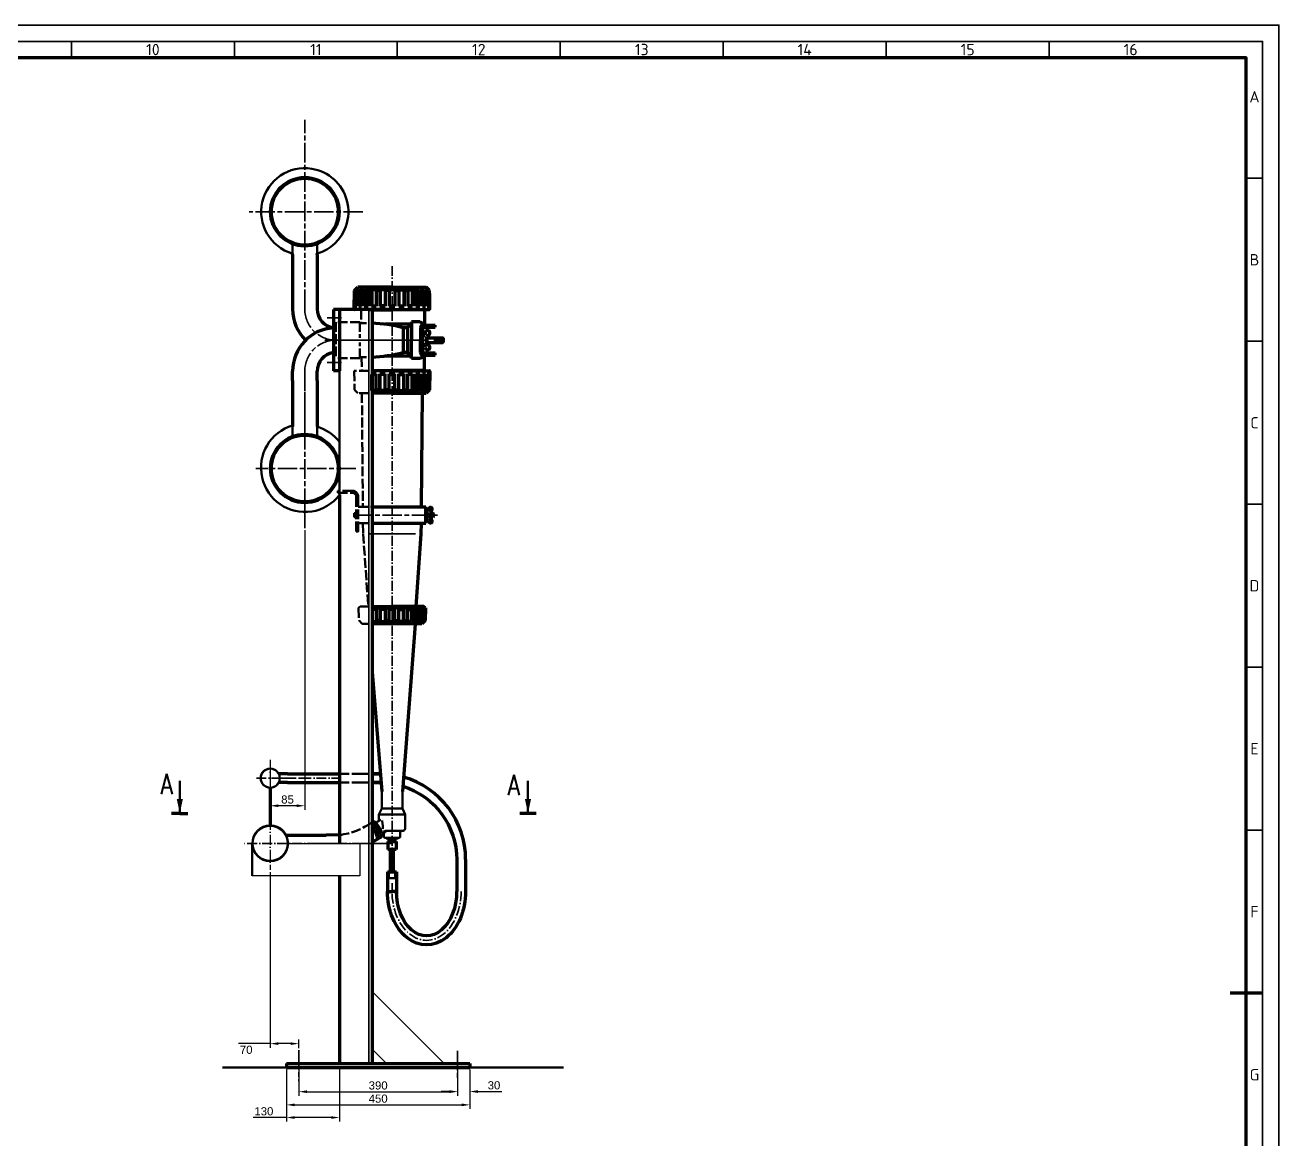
# Model space of a CAD drawing. Header units: millimetres. Extents: x 3186 to 4027, y 1197 to 1791.
# Drawn here: x 3642.6 to 4027.3, y 1449.4 to 1791.1 of the extents above; entities that cross this region are included whole.
import ezdxf

# ---------------------------------------------------------------- set-up
doc = ezdxf.new("R2010")
doc.units = ezdxf.units.MM
doc.header["$LTSCALE"] = 0.25
for name, pattern in [('ACAD_ISO02W100', [15, 12, -3]), ('ACAD_ISO08W100', [36, 24, -3, 6, -3]), ('ACAD_ISO10W100', [18, 12, -3, 0, -3]), ('DASHED', [0.75, 0.5, -0.25])]:
    doc.linetypes.add(name, pattern=pattern)
doc.layers.add('AHL-CON-70', color=7, linetype='Continuous')
doc.layers.add('AHL-DAS-35', color=3, linetype='DASHED')
for name, color, linetype, lineweight in [('AM_0', 7, 'Continuous', 50), ('Chu cai', 90, 'Continuous', 25), ('Khung dam', 30, 'Continuous', 70), ('Khung nhat', 130, 'Continuous', 35), ('KHUNGMANH', 4, 'Continuous', 35), ('KICH THUOC', 1, 'Continuous', 25), ('M_EQUIP_E3', 3, 'Continuous', 35), ('M_EQUIP_E5', 2, 'ACAD_ISO02W100', 50), ('M_EQUIP_E7', 7, 'Continuous', 70), ('M_TANKS_E3', 3, 'ACAD_ISO08W100', 35), ('M_TANKS_E7', 7, 'Continuous', 70), ('NET CAT', 7, 'ACAD_ISO10W100', 50), ('NETCAT', 7, 'ACAD_ISO10W100', 50), ('TRUC', 3, 'ACAD_ISO10W100', 25), ('Visible Edges', 7, 'Continuous', 50), ('Visible Tangent Edges', 7, 'Continuous', 50)]:
    doc.layers.add(name, color=color, linetype=linetype, lineweight=lineweight)
doc.styles.add('Simplex', font='SIMPLEX.SHX')
doc.styles.get("Standard").update_dxf_attribs({"font": 'arial.ttf'})
doc.styles.add('style1', font='isocpeur.ttf', dxfattribs={"height": 3.5})
doc.dimstyles.new('ISO 25', dxfattribs={"dimtxt": 2.5, "dimasz": 2.5, "dimexe": 1.25, "dimexo": 0.625, "dimtad": 2, "dimtoh": 1, "dimdec": 0, "dimzin": 0, "dimdsep": 46, "dimtxsty": 'Standard', "dimcen": 2.5, "dimadec": 0, "dimazin": 0, "dimtfac": 1, "dimtdec": 0, "dimtofl": 0, "dimtmove": 0, "dimatfit": 3, "dimfxl": 1, "dimtolj": 1, "dimtzin": 0, "dimarcsym": 0})

# ---------------------------------------------------------------- blocks, each defined once
blk = doc.blocks.new('cutarrow')
at = {"color": 0, "linetype": 'Continuous', "lineweight": 50}
blk.add_line((-8, 0), (0, 0), dxfattribs=at)
blk.add_solid([(-3.5, 0.75), (-3.5, -0.75), (0, 0)], dxfattribs=at)
at = {"color": 0, "linetype": 'Continuous', "lineweight": 50, "style": 'Simplex', "width": 0.8}
blk.add_attdef('A', (-8, 1), '', height=5, dxfattribs=at)
blk = doc.blocks.new('*D523')
at = {"layer": 'KICH THUOC', "color": 0, "lineweight": -2, "transparency": 16777216}
for p, q in [((3728.43, 1636.13), (3728.43, 1550.33)), ((3717.81, 1565), (3717.81, 1550.33)), ((3725.93, 1551.58), (3720.31, 1551.58))]:
    blk.add_line(p, q, dxfattribs=at)
at = {"layer": 'KICH THUOC', "color": 0, "transparency": 16777216}
for points in [[(3720.31, 1551.99), (3720.31, 1551.16), (3717.81, 1551.58)], [(3725.93, 1551.99), (3725.93, 1551.16), (3728.43, 1551.58)]]:
    blk.add_solid(points, dxfattribs=at)
at = {"layer": 'KICH THUOC', "color": 0, "transparency": 16777216, "insert": (3723.12, 1553.48), "char_height": 2.5, "attachment_point": 5}
blk.add_mtext('\\A1;85', dxfattribs=at)
blk = doc.blocks.new('*D524')
at = {"layer": 'KICH THUOC', "color": 0, "lineweight": -2, "transparency": 16777216}
for p, q in [((3717.81, 1531.25), (3717.81, 1477.35)), ((3717.81, 1478.6), (3708.04, 1478.6)), ((3724.06, 1478.6), (3720.31, 1478.6)), ((3726.56, 1477.26), (3726.56, 1479.85))]:
    blk.add_line(p, q, dxfattribs=at)
at = {"layer": 'KICH THUOC', "color": 0, "transparency": 16777216}
for points in [[(3720.31, 1479.01), (3720.31, 1478.18), (3717.81, 1478.6)], [(3724.06, 1479.01), (3724.06, 1478.18), (3726.56, 1478.6)]]:
    blk.add_solid(points, dxfattribs=at)
at = {"layer": 'KICH THUOC', "color": 0, "transparency": 16777216, "insert": (3710.44, 1476.7), "char_height": 2.5, "attachment_point": 5}
blk.add_mtext('\\A1;70', dxfattribs=at)
blk = doc.blocks.new('*D525')
at = {"layer": 'KICH THUOC', "color": 0, "lineweight": -2, "transparency": 16777216}
for p, q in [((3726.56, 1470.66), (3726.56, 1462.61)), ((3775.31, 1470.66), (3775.31, 1462.61)), ((3729.06, 1463.86), (3772.81, 1463.86))]:
    blk.add_line(p, q, dxfattribs=at)
at = {"layer": 'KICH THUOC', "color": 0, "transparency": 16777216}
for points in [[(3729.06, 1464.27), (3729.06, 1463.44), (3726.56, 1463.86)], [(3772.81, 1464.27), (3772.81, 1463.44), (3775.31, 1463.86)]]:
    blk.add_solid(points, dxfattribs=at)
at = {"layer": 'KICH THUOC', "color": 0, "transparency": 16777216, "insert": (3750.93, 1465.76), "char_height": 2.5, "attachment_point": 5}
blk.add_mtext('\\A1;390', dxfattribs=at)
blk = doc.blocks.new('*D527')
at = {"layer": 'KICH THUOC', "color": 0, "lineweight": -2, "transparency": 16777216}
for p, q in [((3722.81, 1470.66), (3722.81, 1458.56)), ((3779.06, 1470.66), (3779.06, 1458.56)), ((3725.31, 1459.81), (3776.56, 1459.81))]:
    blk.add_line(p, q, dxfattribs=at)
at = {"layer": 'KICH THUOC', "color": 0, "transparency": 16777216}
for points in [[(3725.31, 1460.23), (3725.31, 1459.4), (3722.81, 1459.81)], [(3776.56, 1460.23), (3776.56, 1459.4), (3779.06, 1459.81)]]:
    blk.add_solid(points, dxfattribs=at)
at = {"layer": 'KICH THUOC', "color": 0, "transparency": 16777216, "insert": (3750.93, 1461.71), "char_height": 2.5, "attachment_point": 5}
blk.add_mtext('\\A1;450', dxfattribs=at)
blk = doc.blocks.new('*D528')
at = {"layer": 'KICH THUOC', "color": 0, "lineweight": -2, "transparency": 16777216}
for p, q in [((3775.31, 1470.66), (3775.31, 1462.65)), ((3779.06, 1470.66), (3779.06, 1462.65)), ((3772.81, 1463.9), (3770.31, 1463.9)), ((3781.56, 1463.9), (3788.88, 1463.9))]:
    blk.add_line(p, q, dxfattribs=at)
at = {"layer": 'KICH THUOC', "color": 0, "transparency": 16777216}
for points in [[(3772.81, 1464.32), (3772.81, 1463.48), (3775.31, 1463.9)], [(3781.56, 1464.32), (3781.56, 1463.48), (3779.06, 1463.9)]]:
    blk.add_solid(points, dxfattribs=at)
at = {"layer": 'KICH THUOC', "color": 0, "transparency": 16777216, "insert": (3786.47, 1465.8), "char_height": 2.5, "attachment_point": 5}
blk.add_mtext('\\A1;30', dxfattribs=at)
blk = doc.blocks.new('*D531')
at = {"layer": 'KICH THUOC', "color": 0, "lineweight": -2, "transparency": 16777216}
for p, q in [((3722.81, 1470.66), (3722.81, 1454.68)), ((3739.06, 1471.66), (3739.06, 1454.68)), ((3722.81, 1455.93), (3712.6, 1455.93)), ((3736.56, 1455.93), (3725.31, 1455.93))]:
    blk.add_line(p, q, dxfattribs=at)
at = {"layer": 'KICH THUOC', "color": 0, "transparency": 16777216}
for points in [[(3725.31, 1456.34), (3725.31, 1455.51), (3722.81, 1455.93)], [(3736.56, 1456.34), (3736.56, 1455.51), (3739.06, 1455.93)]]:
    blk.add_solid(points, dxfattribs=at)
at = {"layer": 'KICH THUOC', "color": 0, "transparency": 16777216, "insert": (3715.86, 1457.83), "char_height": 2.5, "attachment_point": 5}
blk.add_mtext('\\A1;130', dxfattribs=at)

msp = doc.modelspace()

# ---------------------------------------------------------------- linework, layer by layer
msp.add_line((3749.06, 1561.41), (3751.57, 1561.41))
at = {"linetype": 'Continuous'}
for p, q in [((3771.16, 1472.54), (3749.06, 1494.63)), ((3753.48, 1472.54), (3749.06, 1476.95))]:
    msp.add_line(p, q, dxfattribs=at)
msp.add_lwpolyline([(3749.06, 1558.66), (3751.79, 1558.66)])
at = {"lineweight": 35}
for centre, radius in [((3717.81, 1560.04), 3.02), ((3717.81, 1560.04), 2.82), ((3717.81, 1540.04), 5.56), ((3717.81, 1540.04), 5.31)]:
    msp.add_circle(centre, radius, dxfattribs=at)
at = {"layer": 'AHL-CON-70', "linetype": 'Continuous'}
for p, q in [((3717.5, 1557.04), (3717.5, 1545.58)), ((3718.12, 1557.04), (3718.12, 1545.58)), ((3723.36, 1540.04), (3745.31, 1540.04)), ((3741.04, 1540.04), (3730.57, 1540.04)), ((3745.31, 1540.04), (3745.31, 1530.04)), ((3745.31, 1540.04), (3745.31, 1530.04)), ((3739.06, 1530.04), (3712.25, 1530.04)), ((3745.31, 1530.04), (3739.06, 1530.04))]:
    msp.add_line(p, q, dxfattribs=at)
at = {"layer": 'AHL-DAS-35', "color": 3, "linetype": 'DASHED'}
msp.add_point((3744.82, 1635.73), dxfattribs=at)
at = {"layer": 'AM_0'}
for p, q in [((3724.62, 1720.97), (3724.61, 1723.99)), ((3732.25, 1720.97), (3732.23, 1723.98)), ((3739.06, 1685.04), (3739.06, 1646.92)), ((3724.66, 1667.87), (3724.66, 1666.16)), ((3724.66, 1666.16), (3724.66, 1664.86)), ((3732.2, 1667.87), (3732.2, 1666.16)), ((3732.2, 1666.16), (3732.2, 1664.86))]:
    msp.add_line(p, q, dxfattribs=at)
for centre, radius, start, end in [((3728.43, 1733.79), 13.38, 80.8582, 253.4384), ((3728.43, 1733.79), 13.38, 15.1211, 80.8582), ((3728.43, 1733.79), 13.37, 340.4288, 15.1211), ((3728.43, 1733.79), 13.38, 286.5616, 340.4288), ((3728.56, 1655.26), 13.57, 106.6617, 278.4529), ((3728.43, 1655.04), 13.38, 37.4021, 73.6338), ((3728.43, 1655.04), 13.38, 279.1055, 322.5979)]:
    msp.add_arc(centre, radius, start, end, dxfattribs=at)
at = {"layer": 'Khung dam'}
msp.add_line((4022.31, 1494.06), (4012.31, 1494.06), dxfattribs=at)
msp.add_lwpolyline([(3206.31, 1207.06), (4017.31, 1207.06), (4017.31, 1781.06), (3206.31, 1781.06)], close=True, dxfattribs=at)
at = {"layer": 'Khung nhat'}
for points in [[(3186.31, 1791.06), (4027.31, 1791.06), (4027.31, 1197.06), (3186.31, 1197.06)], [(3201.31, 1202.06), (4022.31, 1202.06), (4022.31, 1786.06), (3201.31, 1786.06)]]:
    msp.add_lwpolyline(points, close=True, dxfattribs=at)
at = {"layer": 'KHUNGMANH'}
for p, q in [((3656.81, 1786.06), (3656.81, 1781.06)), ((3656.81, 1786.06), (3656.81, 1781.06)), ((3706.81, 1786.06), (3706.81, 1781.06)), ((3756.81, 1786.06), (3756.81, 1781.06)), ((3806.81, 1786.06), (3806.81, 1781.06)), ((3806.81, 1786.06), (3806.81, 1781.06)), ((3806.81, 1786.06), (3806.81, 1781.06)), ((3856.81, 1786.06), (3856.81, 1781.06)), ((3906.81, 1786.06), (3906.81, 1781.06)), ((3956.81, 1786.06), (3956.81, 1781.06)), ((4022.31, 1744.06), (4017.31, 1744.06)), ((4022.31, 1694.06), (4017.31, 1694.06)), ((4022.31, 1644.06), (4017.31, 1644.06)), ((4022.31, 1594.06), (4017.31, 1594.06)), ((4022.31, 1544.06), (4017.31, 1544.06))]:
    msp.add_line(p, q, dxfattribs=at)
at = {"layer": 'M_EQUIP_E3', "color": 3, "linetype": 'ACAD_ISO08W100', "lineweight": 35}
for p, q in [((3728.43, 1703.91), (3728.43, 1762)), ((3746.25, 1733.79), (3711.37, 1733.79)), ((3739.66, 1701.29), (3735.33, 1701.29)), ((3748.93, 1694.41), (3734.59, 1694.41)), ((3737.81, 1694.41), (3746.64, 1694.41)), ((3755.18, 1694.41), (3740.91, 1694.41)), ((3747.09, 1694.41), (3765.76, 1694.41)), ((3766.41, 1694.41), (3755.18, 1694.41)), ((3764.46, 1694.41), (3766.06, 1694.41)), ((3770.93, 1694.41), (3768.03, 1694.41)), ((3768.03, 1694.41), (3771.15, 1694.41)), ((3739.66, 1687.54), (3735.33, 1687.54)), ((3728.43, 1684.91), (3728.43, 1636.75)), ((3728.43, 1661.55), (3728.43, 1678.52)), ((3744.12, 1655.04), (3713.37, 1655.04)), ((3728.43, 1647.54), (3728.43, 1638.99)), ((3743.24, 1640.73), (3769.16, 1640.73)), ((3765.18, 1640.73), (3766.18, 1640.73)), ((3765.64, 1640.73), (3766.92, 1640.73)), ((3750.31, 1540.04), (3745.67, 1540.04)), ((3755.18, 1540.04), (3745.67, 1540.04)), ((3755.18, 1540.04), (3745.67, 1540.04)), ((3726.56, 1476.64), (3726.56, 1467.12)), ((3775.31, 1476.39), (3775.31, 1467.36))]:
    msp.add_line(p, q, dxfattribs=at)
at = {"layer": 'M_EQUIP_E3', "color": 3, "linetype": 'ACAD_ISO10W100', "lineweight": 35}
for p, q in [((3755.18, 1717.13), (3755.18, 1531.7)), ((3739.61, 1560.04), (3712.92, 1560.04)), ((3755.18, 1540.04), (3709.43, 1540.04))]:
    msp.add_line(p, q, dxfattribs=at)
at = {"layer": 'M_EQUIP_E3', "color": 3, "linetype": 'Continuous', "lineweight": 35}
for p, q in [((3748.06, 1703.79), (3748.06, 1472.29)), ((3770.93, 1695.04), (3765.86, 1695.04)), ((3770.93, 1693.79), (3765.86, 1693.79)), ((3767.94, 1641.1), (3766.76, 1641.1)), ((3767.94, 1640.35), (3766.76, 1640.35)), ((3762.36, 1635.04), (3748.04, 1635.04))]:
    msp.add_line(p, q, dxfattribs=at)
at = {"layer": 'M_EQUIP_E3', "linetype": 'ACAD_ISO08W100', "lineweight": 35}
for p, q in [((3719.74, 1560.04), (3729.14, 1560.04)), ((3717.81, 1546.62), (3717.81, 1554.89)), ((3739.9, 1540.04), (3730.61, 1540.04)), ((3755.18, 1540.04), (3745.67, 1540.04))]:
    msp.add_line(p, q, dxfattribs=at)
at = {"layer": 'M_EQUIP_E3', "color": 3, "linetype": 'ACAD_ISO08W100', "lineweight": 35}
for centre, start, end in [((3737.93, 1703.91), 180, 270), ((3737.93, 1684.91), 90, 180)]:
    msp.add_arc(centre, 9.5, start, end, dxfattribs=at)
at = {"layer": 'M_EQUIP_E5', "color": 2, "linetype": 'ACAD_ISO02W100', "lineweight": 50}
for p, q in [((3745.72, 1703.79), (3745.76, 1699.63)), ((3745.31, 1699.97), (3737.93, 1699.97)), ((3737.93, 1699.97), (3737.93, 1688.86)), ((3745.31, 1699.97), (3745.31, 1695.16)), ((3747.31, 1699.63), (3745.31, 1699.63)), ((3745.31, 1688.86), (3745.31, 1693.66)), ((3747.31, 1689.2), (3745.31, 1689.2)), ((3745.85, 1689.2), (3745.88, 1685.04)), ((3745.31, 1688.86), (3737.93, 1688.86)), ((3743.56, 1684.78), (3743.68, 1679.16)), ((3748.06, 1685.04), (3743.81, 1685.04)), ((3743.68, 1679.16), (3744.68, 1678.16)), ((3748.06, 1678.16), (3744.68, 1678.16)), ((3745.94, 1678.16), (3746.25, 1643.23)), ((3738.57, 1648.23), (3738.57, 1647.6)), ((3742.94, 1648.23), (3738.57, 1648.23)), ((3738.57, 1647.6), (3742.94, 1647.6)), ((3744.19, 1635.73), (3744.19, 1646.35)), ((3744.82, 1635.73), (3744.82, 1646.35)), ((3744.82, 1643.23), (3749.06, 1643.23)), ((3743.57, 1641.35), (3744.19, 1641.35)), ((3743.57, 1640.1), (3743.57, 1641.35)), ((3743.57, 1640.1), (3744.19, 1640.1)), ((3744.19, 1635.73), (3744.82, 1635.73)), ((3744.82, 1638.23), (3748.06, 1638.23)), ((3746.27, 1638.23), (3746.31, 1635.04)), ((3746.31, 1635.04), (3747.92, 1612.75)), ((3744.93, 1612.25), (3745.43, 1612.75)), ((3744.93, 1612.25), (3745.06, 1608.38)), ((3745.43, 1612.75), (3748.06, 1612.75)), ((3745.06, 1608.38), (3746.06, 1607.38)), ((3748.06, 1607.38), (3746.06, 1607.38)), ((3739.06, 1561.41), (3748.06, 1561.41)), ((3748.06, 1561.41), (3743.14, 1561.41)), ((3748.06, 1558.66), (3743.14, 1558.66)), ((3754.18, 1529.33), (3754.18, 1531.33)), ((3756.18, 1529.33), (3756.18, 1531.33)), ((3756.18, 1529.33), (3754.18, 1529.33))]:
    msp.add_line(p, q, dxfattribs=at)
at = {"layer": 'M_EQUIP_E5', "color": 2, "linetype": 'Continuous', "lineweight": 50}
msp.add_line((3807.83, 1471.29), (3703.15, 1471.29), dxfattribs=at)
at = {"layer": 'M_EQUIP_E5', "color": 2, "linetype": 'ACAD_ISO02W100', "lineweight": 50}
msp.add_lwpolyline([(3739.06, 1558.66), (3748.06, 1558.66)], dxfattribs=at)
for centre, radius, start, end in [((3743.81, 1684.79), 0.25, 90, 181.2189), ((3742.94, 1646.35), 1.88, 0, 90), ((3742.94, 1646.35), 1.25, 0, 90), ((3736.67, 1563.48), 21, 276.5272, 306.1518)]:
    msp.add_arc(centre, radius, start, end, dxfattribs=at)
at = {"layer": 'M_EQUIP_E7', "color": 7, "linetype": 'Continuous', "lineweight": 70}
for p, q in [((3724.62, 1720.68), (3724.62, 1720.97)), ((3732.25, 1720.68), (3732.25, 1720.97)), ((3724.66, 1706.83), (3724.66, 1703.91)), ((3732.2, 1706.83), (3732.2, 1703.91)), ((3749.06, 1703.79), (3737.18, 1703.79)), ((3737.18, 1703.79), (3737.18, 1685.04)), ((3739.06, 1703.79), (3739.06, 1685.04)), ((3739.06, 1702.48), (3739.06, 1686.35)), ((3739.06, 1702.48), (3739.06, 1686.35)), ((3749.06, 1703.79), (3749.06, 1472.29)), ((3758.56, 1698.23), (3758.56, 1694.41)), ((3761.18, 1699.29), (3759.93, 1698.23)), ((3764.56, 1699.6), (3763.68, 1700.04)), ((3764.04, 1690.85), (3764.04, 1697.98)), ((3764.56, 1698.66), (3764.06, 1698.66)), ((3764.66, 1690.79), (3764.66, 1698.04)), ((3764.98, 1698.35), (3768.41, 1698.35)), ((3765.04, 1698.98), (3768.41, 1698.98)), ((3765.39, 1696.62), (3765.3, 1695.79)), ((3765.91, 1698.35), (3765.91, 1698.98)), ((3768.41, 1698.35), (3768.41, 1698.98)), ((3758.56, 1694.41), (3758.56, 1690.6)), ((3764.66, 1693.38), (3764.66, 1695.45)), ((3764.86, 1695.79), (3765.3, 1695.79)), ((3764.86, 1693.04), (3765.3, 1693.04)), ((3765.39, 1692.21), (3765.3, 1693.04)), ((3766.52, 1696.08), (3765.86, 1695.45)), ((3765.86, 1693.38), (3765.86, 1695.45)), ((3765.86, 1695.16), (3770.81, 1695.16)), ((3765.86, 1693.66), (3770.81, 1693.66)), ((3766.52, 1692.75), (3765.86, 1693.38)), ((3770.81, 1695.16), (3770.93, 1695.04)), ((3770.81, 1695.16), (3770.81, 1693.66)), ((3770.81, 1695.16), (3770.93, 1695.04)), ((3770.81, 1693.66), (3770.93, 1693.79)), ((3770.93, 1693.79), (3770.81, 1693.66)), ((3770.93, 1693.79), (3770.93, 1695.04)), ((3770.93, 1693.79), (3770.93, 1695.04)), ((3761.18, 1689.54), (3759.93, 1690.6)), ((3764.56, 1689.23), (3763.68, 1688.79)), ((3764.56, 1690.16), (3764.06, 1690.16)), ((3764.98, 1690.48), (3768.41, 1690.48)), ((3765.04, 1689.85), (3768.41, 1689.85)), ((3765.91, 1689.85), (3765.91, 1690.48)), ((3768.41, 1689.85), (3768.41, 1690.48)), ((3724.66, 1682), (3724.66, 1684.91)), ((3732.2, 1682), (3732.2, 1684.91)), ((3739.06, 1685.04), (3737.18, 1685.04)), ((3764.42, 1678.16), (3764.12, 1643.23)), ((3724.66, 1668.25), (3724.66, 1667.87)), ((3732.2, 1668.25), (3732.2, 1667.87)), ((3739.06, 1646.92), (3739.06, 1640.75)), ((3749.06, 1643.23), (3765.55, 1643.23)), ((3765.55, 1638.23), (3765.55, 1643.23)), ((3739.06, 1640.75), (3739.06, 1540.04)), ((3765.55, 1639.41), (3765.55, 1642.04)), ((3765.55, 1642.04), (3765.8, 1642.04)), ((3765.8, 1639.41), (3765.55, 1639.41)), ((3765.8, 1642.04), (3765.8, 1639.41)), ((3765.8, 1639.9), (3765.8, 1641.55)), ((3765.96, 1641.83), (3766.31, 1641.83)), ((3765.96, 1639.62), (3766.31, 1639.62)), ((3766.38, 1642.49), (3766.31, 1641.83)), ((3766.38, 1638.96), (3766.31, 1639.62)), ((3767.29, 1642.06), (3766.76, 1641.55)), ((3766.76, 1639.9), (3766.76, 1641.55)), ((3766.76, 1641.35), (3767.69, 1641.35)), ((3766.76, 1640.1), (3767.69, 1640.1)), ((3767.29, 1639.39), (3766.76, 1639.9)), ((3767.94, 1641.1), (3767.69, 1641.35)), ((3767.69, 1641.35), (3767.69, 1640.1)), ((3767.94, 1640.35), (3767.69, 1640.1)), ((3767.94, 1640.35), (3767.94, 1641.1)), ((3749.06, 1638.23), (3765.55, 1638.23)), ((3764.09, 1638.23), (3764.06, 1635.04)), ((3764.06, 1635.04), (3762.44, 1612.75)), ((3764.25, 1612.25), (3762.85, 1612.25)), ((3763.17, 1609.5), (3763.17, 1608.63)), ((3755.18, 1607.38), (3749.06, 1607.38)), ((3723.12, 1561.37), (3720.52, 1561.37)), ((3723.12, 1558.71), (3720.52, 1558.71)), ((3749.06, 1546.53), (3749.34, 1546.7)), ((3749.06, 1540.41), (3752.03, 1542.19)), ((3739.06, 1530.04), (3739.06, 1472.29)), ((3722.81, 1472.54), (3779.06, 1472.54)), ((3722.81, 1472.54), (3722.81, 1471.29)), ((3722.81, 1472.29), (3722.81, 1471.29)), ((3722.81, 1471.29), (3779.06, 1471.29)), ((3779.06, 1472.54), (3779.06, 1471.29))]:
    msp.add_line(p, q, dxfattribs=at)
at = {"layer": 'M_EQUIP_E7'}
for p, q in [((3724.62, 1720.68), (3724.66, 1706.83)), ((3732.25, 1720.68), (3732.2, 1706.83)), ((3724.66, 1682), (3724.66, 1667.87)), ((3732.2, 1682), (3732.2, 1668.25))]:
    msp.add_line(p, q, dxfattribs=at)
at = {"layer": 'M_EQUIP_E7', "linetype": 'Continuous'}
for p, q in [((3743.56, 1704.04), (3743.68, 1709.66)), ((3743.66, 1708.72), (3743.66, 1704.79)), ((3743.68, 1709.66), (3744.68, 1710.66)), ((3743.9, 1709.67), (3743.69, 1709.67)), ((3743.9, 1709.67), (3744.24, 1709.89)), ((3743.9, 1709.67), (3743.9, 1704.79)), ((3744.24, 1709.89), (3744.24, 1704.92)), ((3744.75, 1709.89), (3744.24, 1709.89)), ((3744.41, 1709.67), (3744.75, 1709.89)), ((3744.41, 1709.67), (3744.41, 1704.79)), ((3744.95, 1709.67), (3744.41, 1709.67)), ((3755.18, 1710.66), (3744.68, 1710.66)), ((3745.25, 1709.89), (3744.95, 1709.67)), ((3744.95, 1709.67), (3744.95, 1704.79)), ((3745.25, 1709.89), (3745.25, 1704.92)), ((3746.14, 1709.89), (3745.25, 1709.89)), ((3745.84, 1709.67), (3746.14, 1709.89)), ((3745.84, 1709.67), (3745.84, 1704.79)), ((3746.64, 1709.67), (3745.84, 1709.67)), ((3746.88, 1709.89), (3746.64, 1709.67)), ((3746.64, 1709.67), (3746.64, 1704.79)), ((3746.88, 1709.89), (3746.88, 1704.92)), ((3748.1, 1709.89), (3746.88, 1709.89)), ((3747.85, 1709.67), (3748.1, 1709.89)), ((3747.85, 1709.67), (3747.85, 1704.79)), ((3748.87, 1709.67), (3747.85, 1709.67)), ((3749.04, 1709.89), (3748.87, 1709.67)), ((3748.87, 1709.67), (3748.87, 1704.79)), ((3749.04, 1709.89), (3749.04, 1704.92)), ((3750.5, 1709.89), (3749.04, 1709.89)), ((3750.33, 1709.67), (3750.5, 1709.89)), ((3750.33, 1709.67), (3750.33, 1704.79)), ((3751.49, 1709.67), (3750.33, 1709.67)), ((3751.58, 1709.89), (3751.49, 1709.67)), ((3751.49, 1709.67), (3751.49, 1704.79)), ((3751.58, 1709.89), (3751.58, 1704.92)), ((3753.19, 1709.89), (3751.58, 1709.89)), ((3753.1, 1709.67), (3753.19, 1709.89)), ((3753.1, 1709.67), (3753.1, 1704.79)), ((3754.35, 1709.67), (3753.1, 1709.67)), ((3754.35, 1709.89), (3754.35, 1704.79)), ((3754.35, 1709.89), (3755.18, 1709.89)), ((3755.18, 1710.66), (3765.68, 1710.66)), ((3756.01, 1709.89), (3755.18, 1709.89)), ((3756.01, 1709.89), (3756.01, 1704.79)), ((3756.01, 1709.67), (3757.26, 1709.67)), ((3757.17, 1709.89), (3758.78, 1709.89)), ((3757.26, 1709.67), (3757.17, 1709.89)), ((3757.26, 1709.67), (3757.26, 1704.79)), ((3758.78, 1709.89), (3758.78, 1704.92)), ((3758.78, 1709.89), (3758.87, 1709.67)), ((3758.87, 1709.67), (3758.87, 1704.79)), ((3758.87, 1709.67), (3760.04, 1709.67)), ((3759.87, 1709.89), (3761.33, 1709.89)), ((3760.04, 1709.67), (3759.87, 1709.89)), ((3760.04, 1709.67), (3760.04, 1704.79)), ((3761.33, 1709.89), (3761.33, 1704.92)), ((3761.33, 1709.89), (3761.5, 1709.67)), ((3761.5, 1709.67), (3761.5, 1704.79)), ((3761.5, 1709.67), (3762.51, 1709.67)), ((3762.27, 1709.89), (3763.48, 1709.89)), ((3762.51, 1709.67), (3762.27, 1709.89)), ((3762.51, 1709.67), (3762.51, 1704.79)), ((3763.48, 1709.89), (3763.48, 1704.92)), ((3763.48, 1709.89), (3763.73, 1709.67)), ((3763.73, 1709.67), (3763.73, 1704.79)), ((3763.73, 1709.67), (3764.53, 1709.67)), ((3764.23, 1709.89), (3765.12, 1709.89)), ((3764.53, 1709.67), (3764.23, 1709.89)), ((3764.53, 1709.67), (3764.53, 1704.79)), ((3765.12, 1709.89), (3765.12, 1704.92)), ((3765.12, 1709.89), (3765.42, 1709.67)), ((3765.42, 1709.67), (3765.42, 1704.79)), ((3765.42, 1709.67), (3765.95, 1709.67)), ((3765.62, 1709.89), (3766.13, 1709.89)), ((3765.95, 1709.67), (3765.62, 1709.89)), ((3766.68, 1709.66), (3765.68, 1710.66)), ((3765.95, 1709.67), (3765.95, 1704.79)), ((3766.13, 1709.89), (3766.13, 1704.92)), ((3766.47, 1709.67), (3766.13, 1709.89)), ((3766.47, 1709.67), (3766.47, 1704.79)), ((3766.47, 1709.67), (3766.67, 1709.67)), ((3766.8, 1704.04), (3766.68, 1709.66)), ((3766.7, 1708.72), (3766.7, 1704.79)), ((3743.66, 1704.92), (3743.58, 1704.92)), ((3743.66, 1704.79), (3743.58, 1704.79)), ((3743.9, 1704.79), (3744.24, 1704.92)), ((3744.41, 1704.79), (3743.9, 1704.79)), ((3744.41, 1704.92), (3744.24, 1704.92)), ((3744.95, 1704.79), (3745.25, 1704.92)), ((3745.84, 1704.79), (3744.95, 1704.79)), ((3745.84, 1704.92), (3745.25, 1704.92)), ((3746.64, 1704.79), (3746.88, 1704.92)), ((3747.85, 1704.79), (3746.64, 1704.79)), ((3747.85, 1704.92), (3746.88, 1704.92)), ((3748.87, 1704.79), (3749.04, 1704.92)), ((3750.33, 1704.79), (3748.87, 1704.79)), ((3749.04, 1704.92), (3750.33, 1704.92)), ((3751.58, 1704.92), (3751.49, 1704.79)), ((3753.1, 1704.79), (3751.49, 1704.79)), ((3753.1, 1704.92), (3751.58, 1704.92)), ((3754.35, 1704.92), (3755.18, 1704.92)), ((3755.18, 1704.79), (3754.35, 1704.79)), ((3756.01, 1704.92), (3755.18, 1704.92)), ((3755.18, 1704.79), (3756.01, 1704.79)), ((3757.26, 1704.92), (3758.78, 1704.92)), ((3757.26, 1704.79), (3758.87, 1704.79)), ((3758.78, 1704.92), (3758.87, 1704.79)), ((3761.33, 1704.92), (3760.04, 1704.92)), ((3760.04, 1704.79), (3761.5, 1704.79)), ((3761.5, 1704.79), (3761.33, 1704.92)), ((3762.51, 1704.92), (3763.48, 1704.92)), ((3762.51, 1704.79), (3763.73, 1704.79)), ((3763.73, 1704.79), (3763.48, 1704.92)), ((3764.53, 1704.92), (3765.12, 1704.92)), ((3764.53, 1704.79), (3765.42, 1704.79)), ((3765.42, 1704.79), (3765.12, 1704.92)), ((3765.95, 1704.92), (3766.13, 1704.92)), ((3765.95, 1704.79), (3766.47, 1704.79)), ((3766.47, 1704.79), (3766.13, 1704.92)), ((3766.7, 1704.92), (3766.78, 1704.92)), ((3766.7, 1704.79), (3766.79, 1704.79)), ((3755.18, 1703.79), (3743.81, 1703.79)), ((3747.85, 1703.79), (3748.66, 1703.79)), ((3749.06, 1703.73), (3755.18, 1703.73)), ((3755.18, 1703.79), (3766.55, 1703.79)), ((3765.18, 1703.73), (3755.18, 1703.73)), ((3762.51, 1703.79), (3761.71, 1703.79)), ((3765.22, 1703.79), (3765.18, 1703.73)), ((3765.22, 1703.79), (3765.18, 1703.73)), ((3765.18, 1703.73), (3765.18, 1699.29)), ((3765.18, 1703.73), (3765.18, 1699.29)), ((3761.18, 1699.29), (3752.96, 1699.29)), ((3759.93, 1698.23), (3758.56, 1698.23)), ((3759.93, 1698.23), (3759.93, 1694.41)), ((3761.18, 1700.04), (3761.18, 1694.41)), ((3763.68, 1700.04), (3761.18, 1700.04)), ((3763.93, 1698.19), (3763.93, 1694.41)), ((3764.56, 1699.6), (3764.56, 1699.23)), ((3765.18, 1699.29), (3764.56, 1699.29)), ((3759.93, 1694.41), (3759.93, 1690.6)), ((3761.18, 1688.79), (3761.18, 1694.41)), ((3763.93, 1690.63), (3763.93, 1694.41)), ((3761.18, 1689.54), (3752.96, 1689.54)), ((3759.93, 1690.6), (3758.56, 1690.6)), ((3764.56, 1689.23), (3764.56, 1689.6)), ((3765.18, 1689.54), (3764.56, 1689.54)), ((3765.18, 1685.1), (3765.18, 1689.54)), ((3749.06, 1685.1), (3755.18, 1685.1)), ((3765.18, 1685.1), (3755.18, 1685.1)), ((3763.68, 1688.79), (3761.18, 1688.79)), ((3765.22, 1685.04), (3765.18, 1685.1)), ((3749.04, 1678.93), (3749.04, 1683.91)), ((3749.04, 1683.91), (3750.33, 1683.91)), ((3755.18, 1685.04), (3749.06, 1685.04)), ((3750.33, 1684.04), (3749.06, 1684.04)), ((3750.33, 1679.15), (3750.33, 1684.04)), ((3751.49, 1679.15), (3751.49, 1684.04)), ((3751.58, 1683.91), (3751.49, 1684.04)), ((3753.1, 1684.04), (3751.49, 1684.04)), ((3751.58, 1678.93), (3751.58, 1683.91)), ((3753.1, 1683.91), (3751.58, 1683.91)), ((3753.1, 1679.15), (3753.1, 1684.04)), ((3755.18, 1684.04), (3754.35, 1684.04)), ((3754.35, 1678.93), (3754.35, 1684.04)), ((3754.35, 1683.91), (3755.18, 1683.91)), ((3755.18, 1685.04), (3766.55, 1685.04)), ((3755.18, 1684.04), (3756.01, 1684.04)), ((3756.01, 1683.91), (3755.18, 1683.91)), ((3756.01, 1678.93), (3756.01, 1684.04)), ((3757.26, 1684.04), (3758.87, 1684.04)), ((3757.26, 1679.15), (3757.26, 1684.04)), ((3757.26, 1683.91), (3758.78, 1683.91)), ((3758.78, 1683.91), (3758.87, 1684.04)), ((3758.78, 1678.93), (3758.78, 1683.91)), ((3758.87, 1679.15), (3758.87, 1684.04)), ((3760.04, 1679.15), (3760.04, 1684.04)), ((3760.04, 1684.04), (3761.5, 1684.04)), ((3761.33, 1683.91), (3760.04, 1683.91)), ((3761.5, 1684.04), (3761.33, 1683.91)), ((3761.33, 1678.93), (3761.33, 1683.91)), ((3761.5, 1679.15), (3761.5, 1684.04)), ((3762.51, 1685.04), (3761.71, 1685.04)), ((3762.51, 1679.15), (3762.51, 1684.04)), ((3762.51, 1684.04), (3763.73, 1684.04)), ((3762.51, 1683.91), (3763.48, 1683.91)), ((3763.73, 1684.04), (3763.48, 1683.91)), ((3763.48, 1678.93), (3763.48, 1683.91)), ((3763.73, 1679.15), (3763.73, 1684.04)), ((3764.53, 1684.04), (3765.42, 1684.04)), ((3764.53, 1679.15), (3764.53, 1684.04)), ((3764.53, 1683.91), (3765.12, 1683.91)), ((3765.42, 1684.04), (3765.12, 1683.91)), ((3765.12, 1678.93), (3765.12, 1683.91)), ((3765.42, 1679.15), (3765.42, 1684.04)), ((3765.95, 1684.04), (3766.47, 1684.04)), ((3765.95, 1679.15), (3765.95, 1684.04)), ((3765.95, 1683.91), (3766.13, 1683.91)), ((3766.47, 1684.04), (3766.13, 1683.91)), ((3766.13, 1678.93), (3766.13, 1683.91)), ((3766.47, 1679.15), (3766.47, 1684.04)), ((3766.8, 1684.78), (3766.68, 1679.16)), ((3766.7, 1684.04), (3766.79, 1684.04)), ((3766.7, 1680.11), (3766.7, 1684.04)), ((3766.7, 1683.91), (3766.78, 1683.91)), ((3750.5, 1678.93), (3749.04, 1678.93)), ((3755.18, 1678.16), (3749.06, 1678.16)), ((3750.33, 1679.15), (3750.5, 1678.93)), ((3751.49, 1679.15), (3750.33, 1679.15)), ((3751.58, 1678.93), (3751.49, 1679.15)), ((3753.19, 1678.93), (3751.58, 1678.93)), ((3754.35, 1679.15), (3753.1, 1679.15)), ((3753.1, 1679.15), (3753.19, 1678.93)), ((3754.35, 1678.93), (3755.18, 1678.93)), ((3756.01, 1678.93), (3755.18, 1678.93)), ((3755.18, 1678.16), (3765.68, 1678.16)), ((3756.01, 1679.15), (3757.26, 1679.15)), ((3757.26, 1679.15), (3757.17, 1678.93)), ((3757.17, 1678.93), (3758.78, 1678.93)), ((3758.78, 1678.93), (3758.87, 1679.15)), ((3758.87, 1679.15), (3760.04, 1679.15)), ((3760.04, 1679.15), (3759.87, 1678.93)), ((3759.87, 1678.93), (3761.33, 1678.93)), ((3761.33, 1678.93), (3761.5, 1679.15)), ((3761.5, 1679.15), (3762.51, 1679.15)), ((3762.51, 1679.15), (3762.27, 1678.93)), ((3762.27, 1678.93), (3763.48, 1678.93)), ((3763.48, 1678.93), (3763.73, 1679.15)), ((3763.73, 1679.15), (3764.53, 1679.15)), ((3764.53, 1679.15), (3764.23, 1678.93)), ((3764.23, 1678.93), (3765.12, 1678.93)), ((3765.12, 1678.93), (3765.42, 1679.15)), ((3765.42, 1679.15), (3765.95, 1679.15)), ((3765.95, 1679.15), (3765.62, 1678.93)), ((3765.62, 1678.93), (3766.13, 1678.93)), ((3766.68, 1679.16), (3765.68, 1678.16)), ((3766.47, 1679.15), (3766.13, 1678.93)), ((3766.47, 1679.15), (3766.67, 1679.15)), ((3749.06, 1612.75), (3755.18, 1612.75)), ((3749.06, 1612.25), (3755.18, 1612.25)), ((3764.93, 1612.75), (3755.18, 1612.75)), ((3765.43, 1612.25), (3755.18, 1612.25)), ((3765.43, 1612.25), (3764.93, 1612.75)), ((3765.43, 1612.25), (3765.31, 1608.38)), ((3749.03, 1611.88), (3749.16, 1611.75)), ((3750.43, 1611.88), (3749.03, 1611.88)), ((3749.16, 1608.13), (3749.16, 1611.75)), ((3750.43, 1611.75), (3749.16, 1611.75)), ((3749.16, 1608.13), (3750.56, 1608.13)), ((3750.43, 1608.38), (3750.43, 1611.88)), ((3750.43, 1608.38), (3750.56, 1608.13)), ((3751.54, 1608.38), (3750.43, 1608.38)), ((3751.54, 1608.38), (3751.54, 1611.88)), ((3751.54, 1611.88), (3751.61, 1611.75)), ((3753.14, 1611.88), (3751.54, 1611.88)), ((3751.61, 1608.13), (3751.54, 1608.38)), ((3751.61, 1608.13), (3751.61, 1611.75)), ((3753.14, 1611.75), (3751.61, 1611.75)), ((3751.61, 1608.13), (3753.21, 1608.13)), ((3753.14, 1608.38), (3753.14, 1611.88)), ((3753.14, 1608.38), (3753.21, 1608.13)), ((3754.35, 1608.38), (3753.14, 1608.38)), ((3755.18, 1611.88), (3754.35, 1611.88)), ((3754.35, 1608.13), (3754.35, 1611.88)), ((3755.18, 1611.75), (3754.35, 1611.75)), ((3754.35, 1608.13), (3755.18, 1608.13)), ((3755.18, 1611.88), (3756.01, 1611.88)), ((3755.18, 1611.75), (3756.01, 1611.75)), ((3756.01, 1608.13), (3755.18, 1608.13)), ((3756.01, 1608.13), (3756.01, 1611.88)), ((3756.01, 1608.38), (3757.23, 1608.38)), ((3757.23, 1608.38), (3757.16, 1608.13)), ((3758.75, 1608.13), (3757.16, 1608.13)), ((3757.23, 1611.88), (3758.82, 1611.88)), ((3757.23, 1608.38), (3757.23, 1611.88)), ((3757.23, 1611.75), (3758.75, 1611.75)), ((3758.82, 1611.88), (3758.75, 1611.75)), ((3758.75, 1608.13), (3758.75, 1611.75)), ((3758.75, 1608.13), (3758.82, 1608.38)), ((3758.82, 1608.38), (3758.82, 1611.88)), ((3758.82, 1608.38), (3759.94, 1608.38)), ((3759.94, 1608.38), (3759.8, 1608.13)), ((3761.2, 1608.13), (3759.8, 1608.13)), ((3759.94, 1611.88), (3761.34, 1611.88)), ((3759.94, 1608.38), (3759.94, 1611.88)), ((3759.94, 1611.75), (3761.2, 1611.75)), ((3761.34, 1611.88), (3761.2, 1611.75)), ((3761.2, 1608.13), (3761.2, 1611.75)), ((3761.34, 1608.38), (3761.2, 1608.13)), ((3761.34, 1608.38), (3761.34, 1611.88)), ((3761.34, 1608.38), (3762.27, 1608.38)), ((3762.27, 1608.38), (3762.08, 1608.13)), ((3763.16, 1608.13), (3762.08, 1608.13)), ((3762.27, 1608.38), (3762.27, 1611.88)), ((3762.27, 1611.88), (3763.35, 1611.88)), ((3762.27, 1611.75), (3763.16, 1611.75)), ((3763.35, 1611.88), (3763.16, 1611.75)), ((3763.16, 1608.13), (3763.16, 1611.75)), ((3763.16, 1608.13), (3763.35, 1608.38)), ((3763.35, 1608.38), (3763.35, 1611.88)), ((3763.35, 1608.38), (3764.02, 1608.38)), ((3764.02, 1608.38), (3763.79, 1608.13)), ((3763.79, 1608.13), (3764.48, 1608.13)), ((3764.02, 1611.88), (3764.71, 1611.88)), ((3764.02, 1608.38), (3764.02, 1611.88)), ((3764.02, 1611.75), (3764.48, 1611.75)), ((3765.31, 1608.38), (3764.31, 1607.38)), ((3764.71, 1611.88), (3764.48, 1611.75)), ((3764.48, 1608.13), (3764.48, 1611.75)), ((3764.48, 1608.13), (3764.71, 1608.38)), ((3764.71, 1608.38), (3764.71, 1611.88)), ((3764.71, 1608.38), (3765.05, 1608.38)), ((3765.05, 1608.38), (3764.8, 1608.13)), ((3764.8, 1608.13), (3765.06, 1608.13)), ((3765.29, 1611.88), (3765.05, 1611.75)), ((3765.05, 1611.88), (3765.29, 1611.88)), ((3765.05, 1608.38), (3765.05, 1611.88)), ((3765.29, 1608.36), (3765.29, 1611.88)), ((3764.31, 1607.38), (3755.18, 1607.38)), ((3751.57, 1561.41), (3749.06, 1561.41)), ((3751.79, 1558.66), (3749.06, 1558.66))]:
    msp.add_line(p, q, dxfattribs=at)
at = {"layer": 'M_EQUIP_E7', "linetype": 'Continuous', "lineweight": 70}
for p, q in [((3722.77, 1542.54), (3729.09, 1542.54)), ((3753.83, 1541.76), (3753.83, 1541.18)), ((3753.83, 1541.18), (3755.18, 1541.18)), ((3753.95, 1540.65), (3756.42, 1540.65)), ((3753.95, 1540.65), (3753.95, 1538.15)), ((3754.32, 1540.73), (3754.32, 1540.65)), ((3756.04, 1540.73), (3754.32, 1540.73)), ((3754.42, 1541.18), (3754.42, 1540.73)), ((3756.54, 1541.18), (3755.18, 1541.18)), ((3755.95, 1541.18), (3755.95, 1540.73)), ((3756.04, 1540.73), (3756.04, 1540.65)), ((3756.42, 1540.65), (3756.42, 1538.15)), ((3756.54, 1541.76), (3756.54, 1541.18)), ((3756.42, 1538.15), (3753.95, 1538.15)), ((3754.68, 1531.33), (3754.68, 1538.15)), ((3755.68, 1531.33), (3755.68, 1538.15)), ((3753.81, 1531.33), (3756.56, 1531.33)), ((3754.17, 1525.29), (3755.18, 1525.29))]:
    msp.add_line(p, q, dxfattribs=at)
at = {"layer": 'M_EQUIP_E7', "lineweight": 70}
msp.add_line((3739.06, 1542.62), (3735.01, 1542.54), dxfattribs=at)
at = {"layer": 'M_EQUIP_E7', "color": 7, "linetype": 'Continuous', "lineweight": 70}
for radius in [10.52, 10.27]:
    msp.add_circle((3728.43, 1733.79), radius, dxfattribs=at)
at = {"layer": 'M_EQUIP_E7', "linetype": 'Continuous', "lineweight": 70}
for radius in [10.52, 10.27]:
    msp.add_circle((3728.43, 1655.04), radius, dxfattribs=at)
at = {"layer": 'M_EQUIP_E7', "linetype": 'Continuous'}
for centre, radius, start, end in [((3737.93, 1703.91), 13.27, 180, 225.7226), ((3737.93, 1703.91), 5.73, 180, 262.4806), ((3743.81, 1704.04), 0.25, 178.7811, 270), ((3766.55, 1704.04), 0.25, 270, 1.2189), ((3737.93, 1684.91), 13.27, 93.2403, 180), ((3764.56, 1699.29), 0.625, 270, 0), ((3737.93, 1684.91), 5.73, 97.5194, 180), ((3764.56, 1689.54), 0.625, 0, 90), ((3766.55, 1684.79), 0.25, 358.7811, 90)]:
    msp.add_arc(centre, radius, start, end, dxfattribs=at)
at = {"layer": 'M_EQUIP_E7', "color": 7, "linetype": 'Continuous', "lineweight": 70}
for centre, radius, start, end in [((3747.4, 1654.5), 45.13, 75.6824, 87.8918), ((3765.3, 1698.07), 1.38, 122.7791, 174.8395), ((3765.04, 1697.98), 1, 90, 180), ((3764.98, 1698.04), 0.312, 90, 180), ((3766.11, 1696.66), 0.715, 305.402, 183.6512), ((3765.06, 1695.45), 0.396, 119.7072, 240.2928), ((3765.06, 1693.38), 0.396, 119.7072, 240.2928), ((3765.47, 1695.45), 0.396, 299.7072, 0), ((3765.47, 1693.38), 0.396, 0, 60.2928), ((3747.4, 1734.32), 45.13, 272.1082, 284.3176), ((3765.3, 1690.76), 1.38, 185.1605, 237.2209), ((3765.04, 1690.85), 1, 180, 270), ((3764.98, 1690.79), 0.312, 180, 270), ((3766.11, 1692.17), 0.715, 176.3488, 54.598), ((3766.96, 1642.53), 0.572, 305.402, 183.6512), ((3766.12, 1641.55), 0.317, 119.7072, 240.2928), ((3766.12, 1639.9), 0.317, 119.7072, 240.2928), ((3766.96, 1638.93), 0.572, 176.3488, 54.598), ((3762.6, 1607.16), 0.375, 145.1574, 176.7)]:
    msp.add_arc(centre, radius, start, end, dxfattribs=at)
at = {"layer": 'M_EQUIP_E7', "linetype": 'Continuous', "lineweight": 70}
for centre, end_param in [((3750.69, 1544.44), 3.141593), ((3750.15, 1544.12), 2.817167), ((3749.29, 1543.61), 2.138362)]:
    msp.add_ellipse(centre, major_axis=(1.35, -2.25), ratio=0.258819, start_param=0, end_param=end_param, dxfattribs=at)
at = {"layer": 'M_TANKS_E3', "color": 3, "linetype": 'ACAD_ISO08W100', "lineweight": 35}
msp.add_line((3755.18, 1527.79), (3755.18, 1525.29), dxfattribs=at)
at = {"layer": 'M_TANKS_E3', "color": 3, "linetype": 'ACAD_ISO10W100', "lineweight": 35, "extrusion": (0, 0, -1)}
msp.add_ellipse((3765.79, 1525.29), major_axis=(0, -15), ratio=0.707083, start_param=4.712389, end_param=7.853982, dxfattribs=at)
at = {"layer": 'M_TANKS_E7', "linetype": 'Continuous'}
for p, q in [((3762.25, 1607.32), (3758.36, 1555.92)), ((3749.06, 1592.62), (3752.01, 1555.92)), ((3733.08, 1561.41), (3739.06, 1561.41)), ((3749.06, 1561.41), (3751.57, 1561.41)), ((3777.77, 1535.04), (3777.77, 1525.29)), ((3753.81, 1531.33), (3753.81, 1524.51)), ((3756.56, 1531.33), (3756.56, 1524.51)), ((3756.2, 1525.29), (3755.18, 1525.29))]:
    msp.add_line(p, q, dxfattribs=at)
at = {"layer": 'M_TANKS_E7'}
for p, q in [((3723.12, 1561.37), (3733.08, 1561.41)), ((3723.12, 1558.71), (3733.08, 1558.66)), ((3729.09, 1542.54), (3735.01, 1542.54)), ((3739.06, 1542.65), (3739.06, 1542.62))]:
    msp.add_line(p, q, dxfattribs=at)
at = {"layer": 'M_TANKS_E7', "linetype": 'Continuous'}
for points in [[(3733.08, 1558.66), (3739.06, 1558.66)], [(3749.06, 1558.66), (3751.79, 1558.66)]]:
    msp.add_lwpolyline(points, dxfattribs=at)
msp.add_lwpolyline([(3758.48, 1557.58, -0.327532), (3775.02, 1535.04), (3775.02, 1525.29)], format="xyb", dxfattribs=at)
msp.add_arc((3751.4, 1535.04), 26.37, 0, 73.9307, dxfattribs=at)
at = {"layer": 'M_TANKS_E7', "linetype": 'Continuous', "extrusion": (0, 0, -1)}
for major_axis, ratio in [((0, -16.38), 0.731679), ((0, -13.62), 0.677523)]:
    msp.add_ellipse((3765.79, 1525.29), major_axis=major_axis, ratio=ratio, start_param=4.712389, end_param=7.853982, dxfattribs=at)
at = {"layer": 'NET CAT', "linetype": 'Continuous', "lineweight": 70}
msp.add_lwpolyline([(3799.4, 1549.25), (3794.4, 1549.25)], dxfattribs=at)
at = {"layer": 'NETCAT', "linetype": 'Continuous', "lineweight": 70}
for points in [[(3690.07, 1549.25), (3687.57, 1549.25)], [(3690.07, 1549.25), (3692.57, 1549.25)]]:
    msp.add_lwpolyline(points, dxfattribs=at)
at = {"layer": 'TRUC'}
msp.add_line((3717.81, 1565.63), (3717.81, 1531.87), dxfattribs=at)
at = {"layer": 'Visible Edges'}
for p, q in [((3752.02, 1550.74), (3752.01, 1555.92)), ((3758.36, 1550.75), (3758.36, 1555.92)), ((3751.18, 1548.88), (3752.02, 1550.74)), ((3752.02, 1550.74), (3758.36, 1550.75)), ((3758.36, 1550.75), (3759.18, 1548.88)), ((3750.13, 1546.3), (3751.71, 1547.25)), ((3751.18, 1547.09), (3751.18, 1548.88)), ((3751.18, 1548.88), (3759.18, 1548.88)), ((3759.18, 1544.51), (3759.18, 1548.88)), ((3752.06, 1543.07), (3752.72, 1543.47)), ((3758.56, 1543.88), (3753.09, 1543.88)), ((3757.68, 1542.13), (3757.68, 1543.26)), ((3712.25, 1540.04), (3712.25, 1530.04)), ((3752.68, 1542.13), (3752.68, 1542.65)), ((3757.31, 1541.76), (3753.06, 1541.76))]:
    msp.add_line(p, q, dxfattribs=at)
at = {"layer": 'Visible Edges', "flags": 128}
msp.add_lwpolyline([(3750.96, 1546.8), (3751, 1546.82), (3751.03, 1546.84), (3751.06, 1546.87), (3751.08, 1546.9), (3751.1, 1546.92), (3751.12, 1546.95), (3751.14, 1546.98), (3751.15, 1547), (3751.16, 1547.02), (3751.17, 1547.04), (3751.17, 1547.06), (3751.18, 1547.07), (3751.18, 1547.08), (3751.18, 1547.09), (3751.18, 1547.1)], dxfattribs=at)
at = {"layer": 'Visible Edges'}
msp.add_lwpolyline([(3752.68, 1542.65), (3752.68, 1542.65), (3752.68, 1542.67), (3752.68, 1542.69), (3752.67, 1542.7), (3752.67, 1542.72), (3752.66, 1542.74), (3752.65, 1542.76), (3752.63, 1542.79), (3752.61, 1542.82), (3752.59, 1542.85), (3752.56, 1542.89), (3752.53, 1542.92), (3752.49, 1542.95), (3752.44, 1542.98), (3752.39, 1543.01), (3752.34, 1543.03), (3752.29, 1543.04), (3752.24, 1543.05), (3752.2, 1543.06), (3752.15, 1543.06), (3752.11, 1543.06), (3752.08, 1543.05), (3752.06, 1543.05)], dxfattribs=at)
for centre, radius, start, end in [((3758.31, 1543.26), 0.625, 90, 180), ((3758.56, 1544.51), 0.625, 270, 0), ((3753.06, 1542.13), 0.375, 180, 270), ((3757.31, 1542.13), 0.375, 270, 0)]:
    msp.add_arc(centre, radius, start, end, dxfattribs=at)
at = {"layer": 'Visible Tangent Edges', "flags": 128}
for points in [[(3752.34, 1544.51), (3752.35, 1544.64), (3752.35, 1544.77), (3752.35, 1544.9), (3752.35, 1545.03), (3752.35, 1545.16), (3752.34, 1545.3), (3752.34, 1545.43), (3752.33, 1545.55), (3752.32, 1545.68), (3752.31, 1545.8), (3752.29, 1545.92), (3752.28, 1546.04), (3752.27, 1546.15), (3752.25, 1546.26), (3752.24, 1546.37), (3752.22, 1546.47), (3752.21, 1546.57), (3752.2, 1546.66), (3752.19, 1546.75), (3752.18, 1546.83), (3752.17, 1546.9), (3752.16, 1546.97), (3752.16, 1547.03), (3752.16, 1547.09)], [(3752.68, 1542.65), (3752.68, 1542.67), (3752.68, 1542.69), (3752.68, 1542.71), (3752.69, 1542.73), (3752.69, 1542.75), (3752.69, 1542.78), (3752.69, 1542.8), (3752.69, 1542.82), (3752.7, 1542.85), (3752.7, 1542.87), (3752.7, 1542.9), (3752.7, 1542.92), (3752.71, 1542.95), (3752.71, 1542.97), (3752.72, 1543), (3752.72, 1543.03), (3752.72, 1543.06), (3752.73, 1543.08), (3752.73, 1543.11), (3752.74, 1543.14), (3752.74, 1543.17), (3752.75, 1543.2), (3752.75, 1543.23), (3752.76, 1543.26)]]:
    msp.add_lwpolyline(points, dxfattribs=at)
at = {"layer": 'Visible Tangent Edges'}
msp.add_ellipse((3752.54, 1543.26), major_axis=(0, 0.625), ratio=0.969804, start_param=4.790929, end_param=6.204645, dxfattribs=at)

# ---------------------------------------------------------------- block references
at = {"layer": 'NET CAT', "linetype": 'Continuous', "lineweight": 50}
ref = msp.add_blockref('cutarrow', (3690.07, 1549.25), dxfattribs=dict(at, xscale=-1.25, yscale=1.25, zscale=1.25, rotation=90))
ref.add_attrib('A', 'A', (3684.1, 1555.14), dxfattribs={"layer": '0', "color": 0, "linetype": 'Continuous', "lineweight": 50, "height": 6.25, "style": 'Simplex', "width": 0.8})
ref = msp.add_blockref('cutarrow', (3796.9, 1549.25), dxfattribs=dict(at, xscale=-1.25, yscale=1.25, zscale=1.25, rotation=90))
ref.add_attrib('A', 'A', (3790.6, 1554.81), dxfattribs={"layer": '0', "color": 0, "linetype": 'Continuous', "lineweight": 50, "height": 6.25, "style": 'Simplex', "width": 0.8})

# ---------------------------------------------------------------- texts
at = {"layer": 'Chu cai', "char_height": 3.5, "attachment_point": 5, "style": 'style1'}
for s, width, insert in [('10', 50, (3681.81, 1783.56)), ('11', 50, (3731.81, 1783.56)), ('12', 50, (3781.81, 1783.56)), ('13', 50, (3831.81, 1783.56)), ('14', 50, (3881.81, 1783.56)), ('15', 50, (3931.81, 1783.56)), ('16', 50, (3981.81, 1783.56)), ('A', 5, (4019.81, 1769.06)), ('B', 5, (4019.81, 1719.06)), ('C', 5, (4019.81, 1669.06)), ('D', 5, (4019.81, 1619.06)), ('E', 5, (4019.81, 1569.06)), ('F', 5, (4019.81, 1519.06)), ('G', 5, (4019.81, 1469.06))]:
    msp.add_mtext_dynamic_manual_height_columns(s, width=width, gutter_width=12.5, heights=[0], dxfattribs=dict(at, insert=insert))

# ---------------------------------------------------------------- dimensions: what is measured, and where the dimension line sits
at = {"layer": 'KICH THUOC'}
for base, p1, p2, override, picture, middle in [((3717.81, 1551.58), (3728.43, 1636.75), (3717.81, 1565.63), {"dimtad": 1, "dimtoh": 0, "dimlfac": 8}, '*D523', (3723.12, 1553.48)), ((3779.06, 1459.81), (3722.81, 1471.29), (3779.06, 1471.29), {"dimtad": 1, "dimtoh": 0, "dimlfac": 8}, '*D527', (3750.93, 1461.71)), ((3775.31, 1463.86), (3726.56, 1471.29), (3775.31, 1471.29), {"dimtad": 1, "dimtoh": 0, "dimlfac": 8}, '*D525', (3750.93, 1465.76)), ((3779.06, 1463.9), (3775.31, 1471.29), (3779.06, 1471.29), {"dimtad": 1, "dimtoh": 0, "dimlfac": 8, "dimfxlon": 0}, '*D528', (3786.47, 1465.8))]:
    dim = msp.add_linear_dim(base=base, p1=p1, p2=p2, dimstyle='ISO 25', override=override, dxfattribs=at)
    dim.commit()
    dim.dimension.update_dxf_attribs({"geometry": picture, "text_midpoint": middle})
for base, p1, p2, override, picture, middle in [((3726.56, 1478.6), (3717.81, 1531.87), (3726.56, 1476.64), {"dimlfac": 8}, '*D524', (3710.44, 1478.6)), ((3739.06, 1455.93), (3722.81, 1471.29), (3739.06, 1472.29), {"dimtad": 1, "dimtoh": 0, "dimlfac": 8}, '*D531', (3715.86, 1455.93))]:
    dim = msp.add_linear_dim(base=base, p1=p1, p2=p2, dimstyle='ISO 25', override=override, dxfattribs=at)
    dim.commit()
    dim.dimension.update_dxf_attribs({"geometry": picture, "text_midpoint": middle, "dimtype": 160})

doc.saveas('drawing.dxf')
